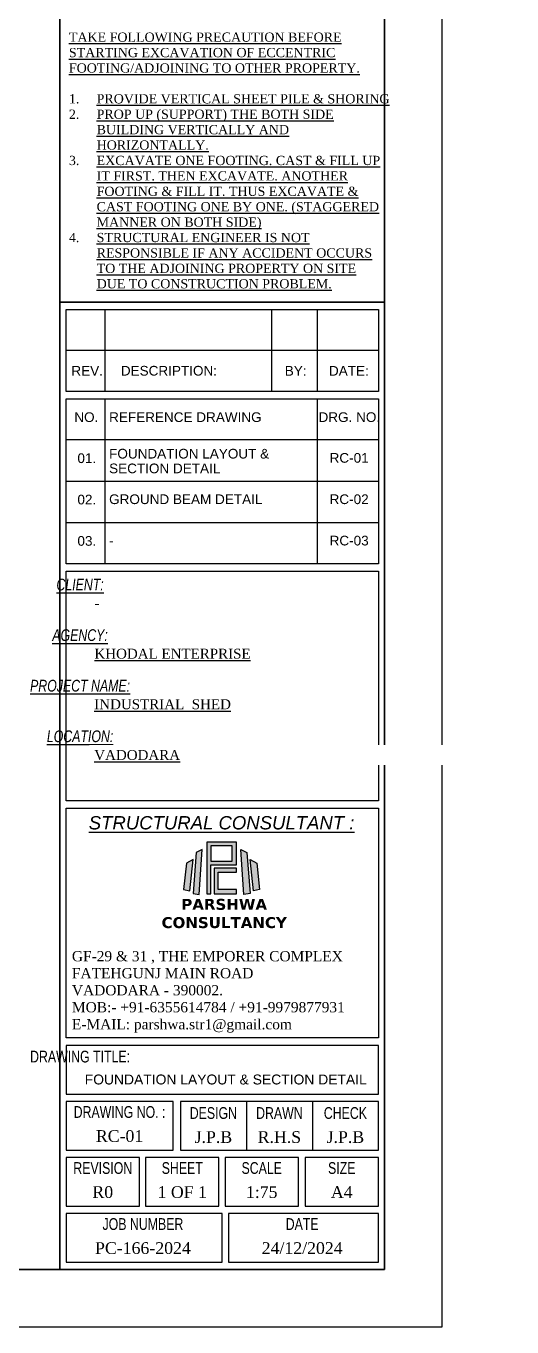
# Model space of a CAD drawing. Header units: millimetres. Extents: x 3470347 to 5996549, y -3470518 to 17149644.
# Drawn here: x 4676515 to 4695405, y 6854030 to 6904595 of the extents above; entities that cross this region are included whole.
import ezdxf

# ---------------------------------------------------------------- set-up
doc = ezdxf.new("R2010")
doc.units = ezdxf.units.MM
doc.header["$MEASUREMENT"] = 0
doc.layers.get('0').update_dxf_attribs({"linetype": 'CONTINUOUS', "lineweight": 25})
doc.layers.add('Grid', color=44, linetype='CONTINUOUS')
doc.layers.add('STR TEX', color=4, linetype='CONTINUOUS')
doc.layers.add('SHEET', color=7, linetype='CONTINUOUS', lineweight=15)
doc.styles.add('Aerial', font='times.ttf')
doc.styles.add('JAINIL', font='times.ttf')
doc.styles.get("Standard").update_dxf_attribs({"font": ''})
doc.styles.add('TEXT3', font='geniso.shx')
doc.styles.add('TEXT3 0.75NA', font='geniso.shx', dxfattribs={"width": 0.75})
doc.styles.get('Standard').set_extended_font_data('AR CENA')

# ---------------------------------------------------------------- blocks, each defined once
blk = doc.blocks.new('Q')
at = {"linetype": 'Continuous', "ltscale": 0.5}
h = blk.add_hatch(color=152, dxfattribs=at)
h.dxf.hatch_style = 1
h.paths.add_polyline_path([(9.79, 19.18), (9.79, 9.76), (10.5, 9.76), (10.5, 15.05), (15.19, 15.05), (15.19, 19.18)])
h.paths.add_polyline_path([(10.5, 18.5), (10.5, 15.72), (14.45, 15.72), (14.45, 18.5)], flags=16)
h = blk.add_hatch(color=10, dxfattribs=at)
h.dxf.hatch_style = 1
h.paths.add_polyline_path([(7.87, 17.31), (7.27, 9.83), (8.41, 9.62), (8.96, 17.82)])
h.paths.add_polyline_path([(17.1, 17.31), (17.7, 9.83), (16.56, 9.62), (16.01, 17.82)])
h = blk.add_hatch(color=152, dxfattribs=at)
h.dxf.hatch_style = 1
h.paths.add_polyline_path([(6.07, 15.37), (5.53, 10.52), (6.67, 10.29), (7.27, 16.02)])
h.paths.add_polyline_path([(18.9, 15.37), (19.44, 10.52), (18.3, 10.29), (17.7, 16.02)])
h = blk.add_hatch(color=152, dxfattribs=at)
h.dxf.hatch_style = 1
h.paths.add_polyline_path([(11.15, 14.43), (11.15, 9.76), (15.19, 9.76), (15.19, 10.52), (11.87, 10.52), (11.87, 13.69), (15.19, 13.69), (15.19, 14.43)])
at = {"color": 152, "linetype": 'Continuous'}
for points in [[(9.79, 19.18), (9.79, 9.76), (10.5, 9.76), (10.5, 15.05), (15.19, 15.05), (15.19, 19.18), (9.79, 19.18)], [(10.5, 18.5), (10.5, 15.72), (14.45, 15.72), (14.45, 18.5), (10.5, 18.5)], [(6.07, 15.37), (5.53, 10.52), (6.67, 10.29), (7.27, 16.02), (6.07, 15.37)], [(11.15, 14.43), (11.15, 9.76), (15.19, 9.76), (15.19, 10.52), (11.87, 10.52), (11.87, 13.69), (15.19, 13.69), (15.19, 14.43), (11.15, 14.43)], [(18.9, 15.37), (19.44, 10.52), (18.3, 10.29), (17.7, 16.02), (18.9, 15.37)]]:
    blk.add_lwpolyline(points, dxfattribs=at)
at = {"color": 10, "linetype": 'Continuous'}
for points in [[(7.87, 17.31), (7.27, 9.83), (8.41, 9.62), (8.96, 17.82), (7.87, 17.31)], [(17.1, 17.31), (17.7, 9.83), (16.56, 9.62), (16.01, 17.82), (17.1, 17.31)]]:
    blk.add_lwpolyline(points, dxfattribs=at)
at = {"linetype": 'Continuous', "insert": (1.32, 8.82), "char_height": 2, "attachment_point": 1}
blk.add_mtext_dynamic_manual_height_columns('\\pxqc;{\\fVerdana|b1|i0|c0|p34;\\C152;PARSHWA\\PCONSULTANCY }', width=23.282, gutter_width=1, heights=[6.3], dxfattribs=at)

msp = doc.modelspace()

# ---------------------------------------------------------------- linework, layer by layer
at = {"lineweight": 25}
for p, q in [((4679582.8, 6893579.37, 0), (4679582.8, 6890388.49, 0)), ((4686062.96, 6893579.37, 0), (4686062.96, 6890388.49, 0)), ((4687835.26, 6893579.37, 0), (4687835.26, 6890388.49, 0)), ((4678074.05, 6891995.88, 0), (4690212.92, 6891995.88, 0)), ((4679582.8, 6890101.51, 0), (4679582.8, 6883695.87, 0)), ((4687835.26, 6890101.51, 0), (4687835.26, 6883695.87, 0)), ((4678074.05, 6888518.02, 0), (4690212.92, 6888518.02, 0)), ((4678074.05, 6886910.63, 0), (4690212.92, 6886910.63, 0)), ((4678074.05, 6885303.25, 0), (4690212.92, 6885303.25, 0)), ((4685081.79, 6862798.26, 0), (4685081.79, 6860907.69, 0)), ((4687647.35, 6862798.26, 0), (4687647.35, 6860907.69, 0))]:
    msp.add_line(p, q, dxfattribs=at)
at = {"color": 192, "lineweight": 25, "elevation": 0}
msp.add_lwpolyline([(4575109.03, 6854030.11), (4692691.91, 6854030.11), (4692691.91, 6937169.6), (4575109.03, 6937169.6)], close=True, dxfattribs=at)
at = {"lineweight": 25, "elevation": 0}
for points in [[(4677834.74, 6856265.59), (4656853.89, 6856265.59), (4656853.89, 6934934.13), (4677834.74, 6934934.13)], [(4690452.23, 6893866.35), (4677834.74, 6893866.35), (4677834.74, 6904902.06), (4690452.23, 6904902.06)], [(4677834.74, 6893866.35), (4690452.23, 6893866.35), (4690452.23, 6856265.59), (4677834.74, 6856265.59)], [(4678074.05, 6893579.37), (4690212.92, 6893579.37), (4690212.92, 6890388.49), (4678074.05, 6890388.49)], [(4678074.05, 6890101.51), (4690212.92, 6890101.51), (4690212.92, 6883695.87), (4678074.05, 6883695.87)], [(4690212.92, 6874479.34), (4678074.05, 6874479.34), (4678074.05, 6883408.89), (4690212.92, 6883408.89)], [(4690212.92, 6865262.81), (4678074.05, 6865262.81), (4678074.05, 6874192.35), (4690212.92, 6874192.35)], [(4678074.05, 6863085.25), (4690212.92, 6863085.25), (4690212.92, 6864975.82), (4678074.05, 6864975.82)], [(4678074.05, 6860907.69), (4682229.24, 6860907.69), (4682229.24, 6862798.26), (4678074.05, 6862798.26)], [(4682516.22, 6860907.69), (4690212.92, 6860907.69), (4690212.92, 6862798.26), (4682516.22, 6862798.26)], [(4678074.05, 6858730.13), (4680924.13, 6858730.13), (4680924.13, 6860620.71), (4678074.05, 6860620.71)], [(4681163.45, 6858730.13), (4684013.53, 6858730.13), (4684013.53, 6860620.71), (4681163.45, 6860620.71)], [(4684252.84, 6858730.13), (4687102.92, 6858730.13), (4687102.92, 6860620.71), (4684252.84, 6860620.71)], [(4687362.84, 6858730.13), (4690212.92, 6858730.13), (4690212.92, 6860620.71), (4687362.84, 6860620.71)], [(4678074.05, 6856552.57), (4684143.49, 6856552.57), (4684143.49, 6858443.15), (4678074.05, 6858443.15)], [(4684382.8, 6856552.57), (4690212.92, 6856552.57), (4690212.92, 6858443.15), (4684382.8, 6858443.15)]]:
    msp.add_lwpolyline(points, close=True, dxfattribs=at)
at = {"layer": 'SHEET', "color": 220, "lineweight": 25, "elevation": 0}
msp.add_lwpolyline([(4577348.71, 6856265.59), (4690452.23, 6856265.59), (4690452.23, 6934934.13), (4577348.71, 6934934.13)], close=True, dxfattribs=at)

# ---------------------------------------------------------------- block references
at = {"lineweight": 25, "xscale": 212.794209377018, "yscale": 212.794209377018, "zscale": 212.794209377018}
msp.add_blockref('Q', (4681459.96, 6868792.6, 0), dxfattribs=at)

# ---------------------------------------------------------------- texts
at = {"lineweight": 25, "attachment_point": 2}
for s, insert, char_height, style in [('\\pxql;{\\farial|b0|i1|c0|p0;\\L\\C1;CLIENT:}', (4678616.51, 6883115, 0), 457.3072, 'TEXT3 0.75NA'), ('\\pxql;{\\farial|b0|i1|c0|p0;\\L\\C1;AGENCY:}', (4678616.51, 6881149.55, 0), 457.3072, 'TEXT3 0.75NA'), ('\\pxql;{\\farial|b0|i1|c0|p0;\\L\\C1;PROJECT NAME:}', (4678616.51, 6879184.1, 0), 457.3072, 'TEXT3 0.75NA'), ('\\pxql;{\\farial|b0|i1|c0|p0;\\L\\C1;LOCATION:}', (4678616.51, 6877218.65, 0), 457.3072, 'TEXT3 0.75NA'), ('\\pxqc;{\\farial|b0|i1|c0|p0;\\L\\W1;\\C1;STRUCTURAL CONSULTANT : }', (4684116.76, 6873885.04, 0), 515.7395, 'TEXT3 0.75NA'), ('\\pxql;{\\farial|b0|i0|c0|p0;\\C1;DRAWING TITLE:}', (4678616.51, 6864768.92, 0), 457.3072, 'TEXT3 0.75NA'), ('\\pxqc;{\\farial|b0|i0|c0|p0;\\C1;DRAWING NO. :}', (4680151.65, 6862614.61, 0), 457.3072, 'TEXT3 0.75NA'), ('\\pxqc;{\\farial|b0|i0|c0|p0;\\C1;DESIGN}', (4683799.01, 6862574.97, 0), 457.3072, 'TEXT3 0.75NA'), ('\\pxqc;{\\farial|b0|i0|c0|p0;\\C1;DRAWN}', (4686364.57, 6862574.97, 0), 457.3072, 'TEXT3 0.75NA'), ('\\pxqc;{\\farial|b0|i0|c0|p0;\\C1;CHECK}', (4688930.13, 6862574.97, 0), 457.3072, 'TEXT3 0.75NA'), ('\\pxqc;{\\C22;RC-01}', (4680151.65, 6861680.34, 0), 457.3072, 'JAINIL'), ('\\pxqc;{\\C22;J.P.B}', (4683799.01, 6861640.7, 0), 457.3072, 'JAINIL'), ('\\pxqc;{\\C22;R.H.S}', (4686364.57, 6861640.7, 0), 457.3072, 'JAINIL'), ('\\pxqc;{\\C22;J.P.B}', (4688930.13, 6861640.7, 0), 457.3072, 'JAINIL'), ('\\pxqc;{\\farial|b0|i0|c0|p0;\\C1;REVISION}', (4679499.09, 6860437.05, 0), 457.3072, 'TEXT3 0.75NA'), ('\\pxqc;{\\farial|b0|i0|c0|p0;\\C1;SHEET}', (4682588.49, 6860437.05, 0), 457.3072, 'TEXT3 0.75NA'), ('\\pxqc;{\\farial|b0|i0|c0|p0;\\C1;SCALE}', (4685677.88, 6860437.05, 0), 457.3072, 'TEXT3 0.75NA'), ('\\pxqc;{\\farial|b0|i0|c0|p0;\\C1;SIZE}', (4688787.88, 6860437.05, 0), 457.3072, 'TEXT3 0.75NA'), ('\\pxqc;{\\C22;R0}', (4679499.09, 6859502.79, 0), 457.3072, 'JAINIL'), ('\\pxqc;{\\C22;1 OF 1}', (4682588.49, 6859502.79, 0), 457.3072, 'JAINIL'), ('\\pxqc;{\\C22;1:75}', (4685677.88, 6859502.79, 0), 457.3072, 'JAINIL'), ('\\pxqc;{\\C22;A4}', (4688787.88, 6859502.79, 0), 457.3072, 'JAINIL'), ('\\pxqc;{\\farial|b0|i0|c0|p0;\\C1;JOB NUMBER}', (4681060.29, 6858259.5, 0), 457.3072, 'TEXT3 0.75NA'), ('\\pxqc;{\\farial|b0|i0|c0|p0;\\C1;DATE}', (4687249.38, 6858259.5, 0), 457.3072, 'TEXT3 0.75NA'), ('\\pxqc;{\\C22;PC-166-2024', (4681060.29, 6857325.23, 0), 457.3072, 'JAINIL'), ('\\pxqc;{\\C22;24/12/2024}', (4687249.38, 6857325.23, 0), 457.3072, 'JAINIL')]:
    msp.add_mtext(s, dxfattribs=dict(at, insert=insert, char_height=char_height, style=style))
at = {"lineweight": 25, "attachment_point": 1, "style": 'TEXT3'}
for s, insert, char_height, width in [('{\\ftimes new roman|b0|i0|c0|p0;-}', (4679173.9, 6882357.74, 0), 385.9429, 105463.5569), ('{\\ftimes new roman|b0|i0|c0|p0;\\LKHODAL ENTERPRISE}', (4679173.9, 6880392.28, 0), 385.9429, 105463.5569), ('{\\ftimes new roman|b0|i0|c0|p0;\\LINDUSTRIAL  SHED}', (4679168.67, 6878426.58, 0), 385.9429, 105463.5569), ('{\\ftimes new roman|b0|i0|c0|p0;GF-29 & 31 , THE EMPORER COMPLEX\\PFATEHGUNJ MAIN ROAD\\PVADODARA - 390002.\\PMOB:- +91-6355614784 / +91-9979877931\\PE-MAIL: parshwa.str1@gmail.com}', (4678299.22, 6868639.24, 0), 396.5153, 108352.5887), ('\\pxql;{\\farial|b0|i0|c0|p0;\\C22;FOUNDATION LAYOUT & SECTION DETAIL}', (4678797.68, 6863842.53, 0), 385.9429, 105463.5569)]:
    msp.add_mtext(s, dxfattribs=dict(at, insert=insert, char_height=char_height, width=width))
at = {"layer": 'Grid', "color": 7, "lineweight": 25, "insert": (4678182.69, 6904342.17, 0), "char_height": 359.37409, "width": 12238.4226, "attachment_point": 1, "style": 'Aerial'}
msp.add_mtext('{\\L\\C71;TAKE FOLLOWING PRECAUTION BEFORE\\PSTARTING EXCAVATION OF ECCENTRIC FOOTING/ADJOINING TO OTHER PROPERTY.}\\P\\P\\pxi-3,l3,t3;1.^I{\\LPROVIDE VERTICAL SHEET PILE & SHORING}\\P2.^I{\\LPROP UP (SUPPORT) THE BOTH SIDE BUILDING VERTICALLY AND HORIZONTALLY.}\\P3.^I{\\LEXCAVATE ONE FOOTING. CAST & FILL UP IT FIRST. THEN EXCAVATE. ANOTHER FOOTING & FILL IT. THUS EXCAVATE & CAST FOOTING ONE BY ONE. (STAGGERED MANNER ON BOTH SIDE)}\\P4.^I{\\LSTRUCTURAL ENGINEER IS NOT RESPONSIBLE IF ANY ACCIDENT OCCURS TO THE ADJOINING PROPERTY ON SITE DUE TO CONSTRUCTION PROBLEM. }', dxfattribs=at)
at = {"layer": 'STR TEX', "color": 6, "lineweight": 25, "char_height": 376.3458, "attachment_point": 4, "style": 'JAINIL'}
for s, insert in [('\\pxql;{\\farial|b0|i0|c0|p0;\\C31;REV.}', (4678278.53, 6891193.87, 0)), ('\\pxql;{\\farial|b0|i0|c0|p0;\\C31;DESCRIPTION:}', (4680201.3, 6891193.87, 0)), ('\\pxql;{\\farial|b0|i0|c0|p0;\\C31;BY:}', (4686573.68, 6891193.87, 0)), ('\\pxql;{\\farial|b0|i0|c0|p0;\\C31;DATE:}', (4688291.43, 6891193.87, 0)), ('\\pxql;{\\farial|b0|i0|c0|p0;\\C31;NO.}', (4678392.53, 6889390.16, 0)), ('\\pxql;{\\farial|b0|i0|c0|p0;\\C31;REFERENCE DRAWING}', (4679745.31, 6889390.16, 0)), ('\\pxql;{\\farial|b0|i0|c0|p0;\\C31;DRG. NO.}', (4687885.62, 6889390.16, 0)), ('\\pxql;{\\farial|b0|i0|c0|p0;\\C22;01.}', (4678513.64, 6887794.72, 0)), ('\\pxql;{\\farial|b0|i0|c0|p0;\\C22;FOUNDATION LAYOUT &}', (4679745.31, 6887970.25, 0)), ('\\pxql;{\\farial|b0|i0|c0|p0;\\C22;RC-01}', (4688316.28, 6887806.67, 0)), ('\\pxql;{\\farial|b0|i0|c0|p0;\\C22;SECTION DETAIL}', (4679745.31, 6887397.73, 0)), ('\\pxql;{\\farial|b0|i0|c0|p0;\\C22;02.}', (4678513.64, 6886187.34, 0)), ('\\pxql;{\\farial|b0|i0|c0|p0;\\C22;GROUND BEAM DETAIL}', (4679745.31, 6886199.29, 0)), ('\\pxql;{\\farial|b0|i0|c0|p0;\\C22;RC-02}', (4688316.28, 6886199.29, 0)), ('\\pxql;{\\farial|b0|i0|c0|p0;\\C22;03.}', (4678513.64, 6884579.96, 0)), ('\\pxql;{\\farial|b0|i0|c0|p0;\\C22;-}', (4679745.31, 6884591.9, 0)), ('\\pxql;{\\farial|b0|i0|c0|p0;\\C22;RC-03}', (4688316.28, 6884591.9, 0))]:
    msp.add_mtext(s, dxfattribs=dict(at, insert=insert))

# ---------------------------------------------------------------- next in the draw order: texts
at = {"lineweight": 25, "insert": (4679168.11, 6876455.59, 0), "char_height": 385.9429, "width": 105463.5569, "attachment_point": 1, "style": 'TEXT3', "bg_fill": 2}
msp.add_mtext('{\\ftimes new roman|b0|i0|c0|p0;\\LVADODARA}', dxfattribs=at)

doc.saveas('drawing.dxf')
